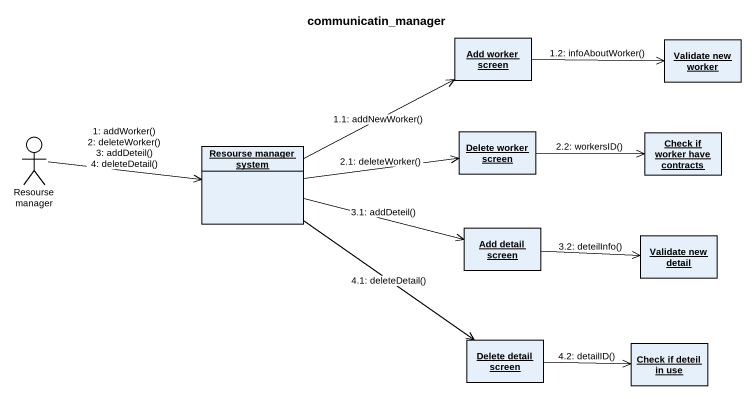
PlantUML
@startuml
title communicatin_manager
allowmixing
hide circle
hide empty members
object "Add worker screen" as Add_worker_screen
object "Validate new worker" as Validate_new_worker
actor "Resourse manager" as Resourse_manager
object "Resourse manager system" as Resourse_manager_system
object "Delete worker screen" as Delete_worker_screen
object "Check if worker have contracts" as Check_if_worker_have
object "Add detail screen" as Add_detail_screen
object "Validate new detail" as Validate_new_detail
object "Delete detail screen" as Delete_detail_screen
object "Check if deteil in use" as Check_if_deteil_in_use
Resourse_manager -right-> Resourse_manager_system : 1: addWorker()\n2: deleteWorker()\n3: addDeteil()\n4: deleteDetail()
Resourse_manager_system -right-> Add_worker_screen : 1.1: addNewWorker()
Add_worker_screen -right-> Validate_new_worker : 1.2: infoAboutWorker()
Resourse_manager_system -right-> Delete_worker_screen : 2.1: deleteWorker()
Delete_worker_screen -right-> Check_if_worker_have : 2.2: workersID()
Resourse_manager_system -right-> Add_detail_screen : 3.1: addDeteil()
Add_detail_screen -right-> Validate_new_detail : 3.2: deteilInfo()
Resourse_manager_system --> Delete_detail_screen : 4.1: deleteDetail()
Delete_detail_screen -right-> Check_if_deteil_in_use : 4.2: detailID()
@enduml
